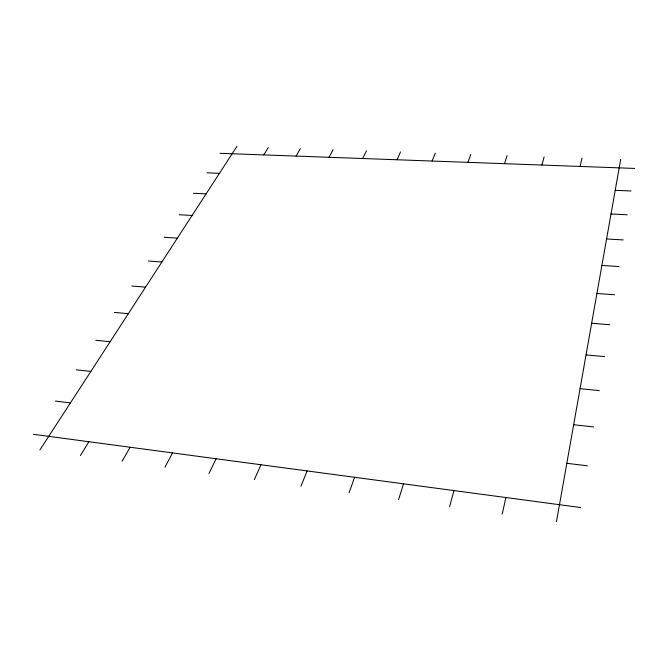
<?xml version="1.0" encoding="UTF-8"?>
<svg xmlns="http://www.w3.org/2000/svg" width="668" height="668" viewBox="0 0 668 668"><rect width="100%" height="100%" fill="white"/><g stroke="black" fill="none" stroke-linecap="round" stroke-linejoin="round"><path stroke-width="1" d="M556.494 521.608L620.681 159.46M502.202 514.076L505.91 497.535M580.116 166.441L581.978 158.141M449.581 506.77L453.956 490.579M541.907 165.046L544.119 156.855M398.546 499.689L403.547 483.832M504.515 163.685L507.07 155.594M349.038 492.817L354.624 477.286M467.926 162.349L470.798 154.358M300.984 486.145L307.121 470.932M432.104 161.046L435.294 153.147M254.324 479.666L260.979 464.753M397.034 159.769L400.516 151.962M208.992 473.378L216.131 458.749M362.691 158.516L366.456 150.801M164.938 467.258L172.528 452.921M329.057 157.289L333.09 149.665M122.102 461.312L130.126 447.243M296.091 156.087L300.391 148.555M80.444 455.534L88.869 441.723M263.802 154.909L268.344 147.461M39.913 449.906L236.923 146.392M220.014 153.314L634.6 168.428M207.063 172.82L219.43 173.354M615.211 190.305L631.018 190.981M193.478 193.269L206.086 193.895M611.02 213.977L627.244 214.779M179.224 214.737L192.092 215.463M606.586 238.977L623.252 239.929M164.244 237.29L177.371 238.134M601.893 265.438L619.019 266.54M148.48 261.029L161.881 261.998M596.925 293.486L614.543 294.755M131.872 286.038L145.566 287.14M591.648 323.254L609.784 324.723M114.345 312.415L128.339 313.676M586.036 354.925L604.724 356.612M95.833 340.296L110.128 341.724M580.058 388.676L599.33 390.605M76.235 369.805L90.856 371.416M573.67 424.723L593.56 426.919M55.461 401.084L70.424 402.904M566.831 463.308L587.389 465.805M33.4 434.3L580.759 507.546"/></g></svg>
